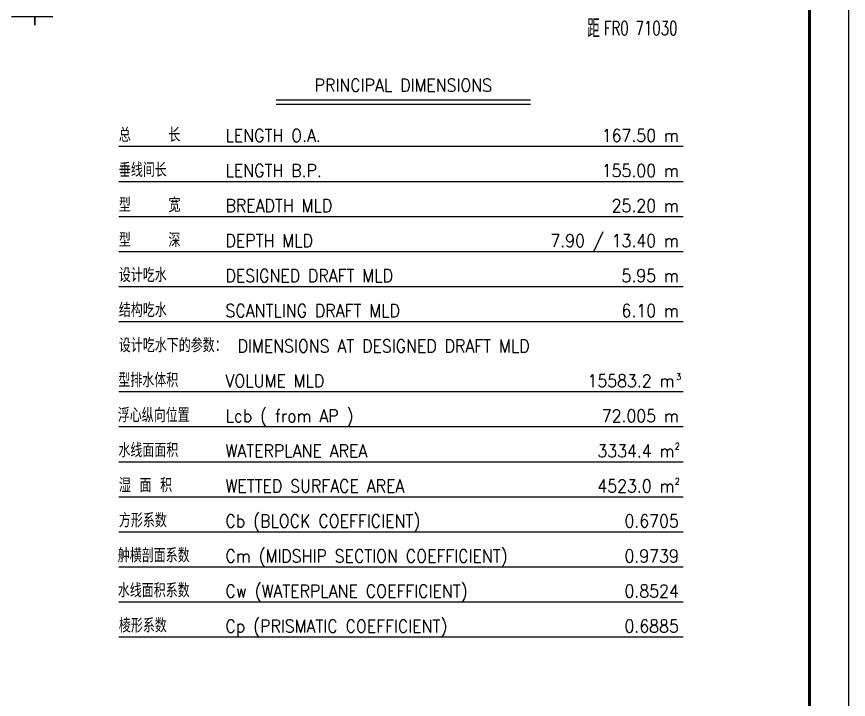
# Model space of a CAD drawing. Header units: millimetres. Extents: x 20870 to 139786, y -130946 to -46846.
# Drawn here: x 118427 to 139786, y -91906 to -74371 of the extents above; entities that cross this region are included whole.
import ezdxf
from ezdxf.enums import TextEntityAlignment as Align

# ---------------------------------------------------------------- set-up
doc = ezdxf.new("R2010")
doc.units = ezdxf.units.MM
doc.header["$LTSCALE"] = 81.4636
for name, color, linetype in [('000BASIC', 8, 'Continuous'), ('11', 7, 'Continuous'), ('INI', 4, 'Continuous')]:
    doc.layers.add(name, color=color, linetype=linetype)
doc.styles.add('ROMANT', font='romans.shx', dxfattribs={"width": 0.8, "height": 4, "bigfont": 'hzdx.shx'})
doc.styles.get("Standard").update_dxf_attribs({"font": 'romand.shx', "bigfont": 'hzdx.shx'})

msp = doc.modelspace()

# ---------------------------------------------------------------- linework, layer by layer
for p, q in [((125095.43, -76508.32), (131620.43, -76508.32)), ((125095.43, -76620.82), (131620.43, -76620.82)), ((121051.19, -77701.62), (135544.22, -77701.62)), ((121051.19, -78601.62), (135544.22, -78601.62)), ((121051.19, -79501.62), (135544.22, -79501.62)), ((121051.19, -80401.62), (135544.22, -80401.62)), ((121051.19, -81301.62), (135544.22, -81301.62)), ((121051.19, -82201.62), (135544.22, -82201.62)), ((121051.19, -84001.62), (135544.22, -84001.62)), ((121051.19, -84901.62), (135544.22, -84901.62)), ((121051.19, -85801.62), (135544.22, -85801.62)), ((121051.19, -86701.62), (135544.22, -86701.62)), ((121051.19, -87601.62), (135544.22, -87601.62)), ((121051.19, -88501.62), (135544.22, -88501.62)), ((121051.19, -88501.62), (135544.22, -88501.62)), ((121051.19, -89401.62), (135544.22, -89401.62)), ((121051.19, -89401.62), (135544.22, -89401.62)), ((121051.19, -89401.62), (135544.22, -89401.62)), ((121051.19, -90301.62), (135544.22, -90301.62)), ((121051.19, -90301.62), (135544.22, -90301.62)), ((121051.19, -90301.62), (135544.22, -90301.62))]:
    msp.add_line(p, q)
at = {"layer": '000BASIC'}
msp.add_lwpolyline([(139785.94, -46846.22), (139785.94, -130946.22), (20885.94, -130946.22), (20885.94, -46846.22), (139785.94, -46846.22)], dxfattribs=at)
at = {"layer": '000BASIC', "const_width": 80}
msp.add_lwpolyline([(138785.94, -47846.22), (138785.94, -129946.22), (23385.94, -129946.22), (23385.94, -47846.22)], close=True, dxfattribs=at)
at = {"layer": '11', "color": 7, "linetype": 'Continuous'}
msp.add_lwpolyline([(118296.98, -74371.64), (118896.98, -74371.64), (118896.98, -74588.79), (118896.98, -74371.64), (119353.98, -74371.64)], dxfattribs=at)

# ---------------------------------------------------------------- texts
at = {"layer": '11', "color": 7, "width": 0.9}
msp.add_text('PRINCIPAL DIMENSIONS', height=328.9494, dxfattribs=at).set_placement((128357.93, -76395.82), align=Align.BOTTOM_CENTER)
for s, height, p in [('总    长', 360, (121050.56, -77589.12)), ('LENGTH O.A.', 328.9494, (123790.01, -77589.12)), ('垂线间长', 360, (121051.44, -78489.12)), ('LENGTH B.P.', 328.9494, (123790.01, -78489.12)), ('型    宽', 360, (121051.77, -79389.12)), ('BREADTH MLD', 328.9494, (123790.01, -79389.12)), ('型    深', 360, (121051.66, -80289.12)), ('DEPTH MLD', 328.949, (123790.01, -80289.12)), ('设计吃水', 360, (121050.89, -81189.12)), ('DESIGNED DRAFT MLD', 328.9494, (123790.01, -81189.12)), ('结构吃水', 360, (121050.89, -82089.12)), ('SCANTLING DRAFT MLD', 328.9494, (123790.01, -82089.12)), ('设计吃水下的参数：', 360, (121050.89, -82994.31)), ('DIMENSIONS AT DESIGNED DRAFT MLD', 328.9494, (124101.39, -82994.31)), ('型排水体积', 360, (121037.91, -83889.12)), ('VOLUME MLD', 328.949, (123790.01, -83889.12)), ('3', 164.47, (135363.32, -83701.57)), ('浮心纵向位置', 360, (121023.28, -84789.12)), ('Lcb ( from AP )', 328.9494, (123790.01, -84789.12)), ('水线面面积', 360, (121038.57, -85689.12)), ('WATERPLANE AREA', 328.9494, (123790.01, -85689.12)), ('2', 164.47, (135328.6, -85485.32)), ('湿 面 积', 360, (121051.55, -86589.12)), ('WETTED SURFACE AREA', 328.9494, (123790.01, -86589.12)), ('2', 164.47, (135328.6, -86385.32)), ('方形系数', 360, (121052.21, -87489.12)), ('Cb (BLOCK COEFFICIENT)', 328.9494, (123790.01, -87489.12)), ('舯横剖面系数', 360, (121023.28, -88389.12)), ('Cm (MIDSHIP SECTION COEFFICIENT)', 328.9494, (123790.01, -88389.12)), ('水线面积系数', 360, (121024.16, -89289.12)), ('Cw (WATERPLANE COEFFICIENT)', 328.9494, (123790.01, -89289.12)), ('棱形系数', 360, (121051.55, -90189.12)), ('Cp (PRISMATIC COEFFICIENT)', 328.9494, (123790.01, -90189.12))]:
    msp.add_text(s, height=height, dxfattribs=at).set_placement(p)
for s, height, p in [('167.50 m', 328.949, (135431.72, -77589.12)), ('155.00 m', 328.949, (135431.72, -78489.12)), ('25.20 m', 328.949, (135431.72, -79389.12)), ('7.90 / 13.40 m', 328.9494, (135431.72, -80289.12)), ('5.95 m', 328.949, (135431.72, -81189.12)), ('6.10 m', 328.949, (135431.72, -82089.12)), ('15583.2 m', 328.949, (135319.22, -83889.12)), ('72.005 m', 328.949, (135431.72, -84789.12)), ('3334.4 m', 328.949, (135319.22, -85689.12)), ('4523.0 m', 328.949, (135319.22, -86589.12)), ('0.6705', 328.949, (135431.72, -87489.12)), ('0.9739', 328.949, (135431.72, -88389.12)), ('0.8524', 328.949, (135431.72, -89289.12)), ('0.6885', 328.949, (135431.72, -90189.12))]:
    msp.add_text(s, height=height, dxfattribs=at).set_placement(p, align=Align.RIGHT)
at = {"layer": 'INI', "style": 'ROMANT', "width": 0.7}
msp.add_text('距', height=480, dxfattribs=at).set_placement((133084.48, -74677.94), align=Align.MIDDLE_LEFT)
msp.add_text('FR0 71030', height=360, dxfattribs=at).set_placement((133508.25, -74847.19))

doc.saveas('drawing.dxf')
